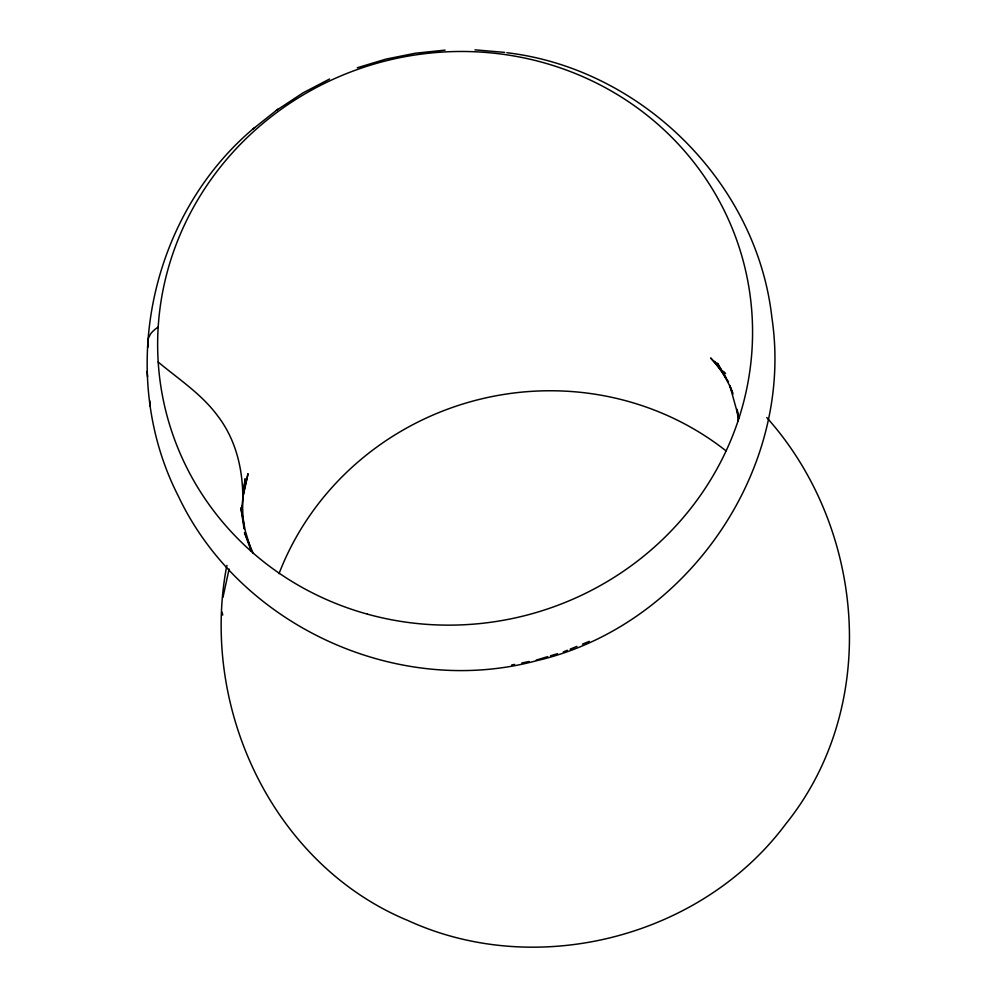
<?xml version="1.0" encoding="UTF-8"?>
<svg xmlns="http://www.w3.org/2000/svg" width="997" height="997" viewBox="0 0 997 997"><rect width="100%" height="100%" fill="white"/><g stroke="black" fill="none" stroke-linecap="round" stroke-linejoin="round"><path stroke-width="1.5" d="M242.097 514.926L242.134 506.14L244.165 528.647M506.837 52.716C641.445 68.581 756.922 182.601 771.89 317.644C794.833 470.248 686.048 626.452 536.112 660.824C397.516 698 239.803 626.066 178.363 496.194C116.475 375.271 149.413 216.823 252.752 129.149L254.659 127.604M226.942 565.374L226.282 568.377C200.771 707.696 271.857 862.006 404.495 919.097L407.549 920.343C535.426 979.291 699.022 938.165 784.165 826.114L786.047 823.647C880.663 705.751 865.421 527.899 766.755 417.544M242.196 514.215C244.938 479.719 239.205 443.877 217.633 415.811C201.494 393.94 178.7 379.234 158.174 362.023M242.77 497.216L245.137 478.784L241.76 507.847M222.979 597.29L229.098 569M242.894 497.279L248.041 473.687L242.745 496.244M276.456 110.355L303.013 92.871L329.533 79.037M252.752 129.149L277.976 109.109M563.268 651.951L567.368 650.281M570.11 649.159L576.964 646.38M582.435 644.149L589.289 641.358M357.262 67.759L385.951 59.122L415.325 53.227L445.086 50.124M536.349 660.051L547.677 656.637M550.506 655.789L557.597 653.658M511.685 664.999L514.589 664.413M521.842 662.955L529.095 661.497M474.958 49.85L504.656 52.392M717.042 364.653L710.624 357.96L724.246 374.062M723.473 371.345L725.617 373.576M724.458 374.049L714.55 361.35L728.533 381.764M726.152 377.776L717.416 363.17L728.957 384.344L733.019 394.064M253.176 553.347L244.464 532.585L251.256 551.142M732.633 392.506L729.816 385.478L738.154 415.587M251.443 551.142L245.387 531.202L240.85 507.809L244.066 528.659M222.169 612.195L222.717 615.124M738.789 418.254L737.132 409.318L738.216 421.295M147.942 347.155L147.955 339.08L150.51 334.045A171.123 46.298 3.6 0 1 158.199 327.016M147.082 371.27L147.581 376.816M149.724 400.657L150.235 406.302M278.998 573.699A283.809 272.069 -15.3 0 1 726.003 450.856M367.507 614.177A298.302 285.952 -15.3 0 0 745.083 268.38A298.302 285.952 -15.3 0 0 252.715 132.352A298.302 285.952 -15.3 0 0 367.507 614.177"/></g></svg>
